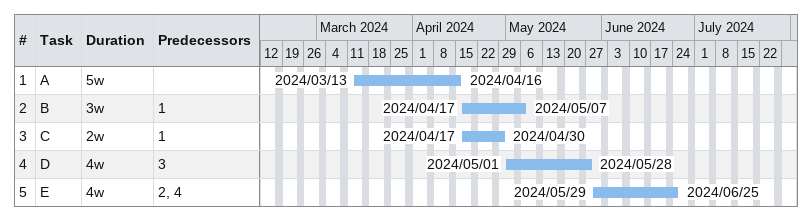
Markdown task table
| ID | Task | Duration | Start | Finish | Predecessors |
|---|---|---|---|---|---|
| 1 | A | 5w | 2024-03-13 | 2024-04-16 |  |
| 2 | B | 3w | 2024-04-17 | 2024-05-07 | 1 |
| 3 | C | 2w | 2024-04-17 | 2024-04-30 | 1 |
| 4 | D | 4w | 2024-05-01 | 2024-05-28 | 3 |
| 5 | E | 4w | 2024-05-29 | 2024-06-25 | 2, 4 |
